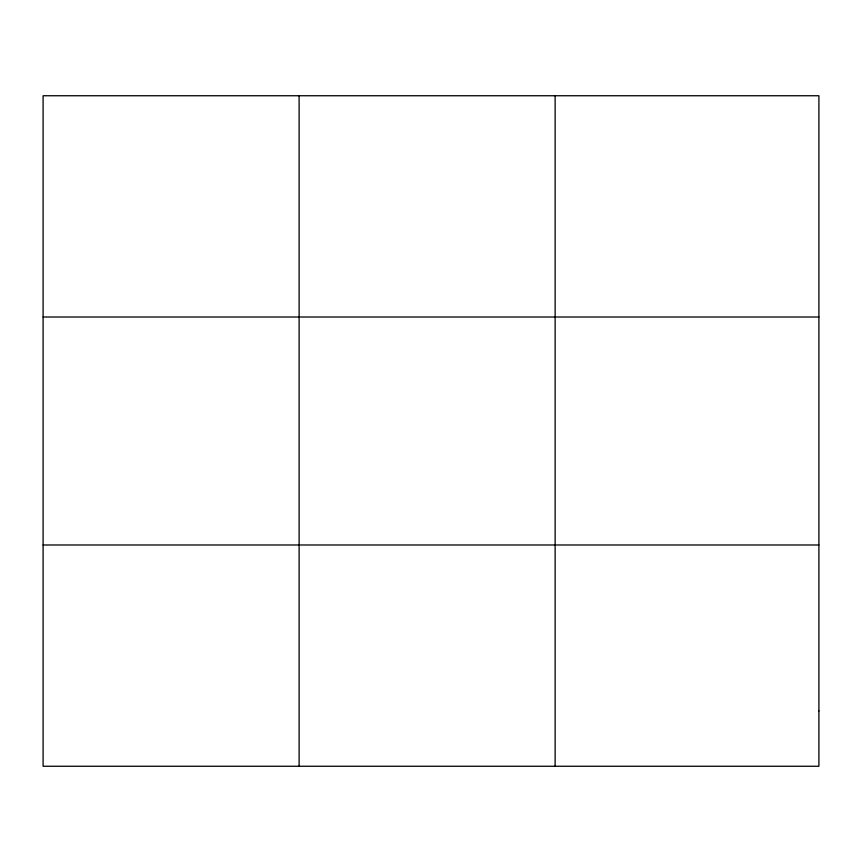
<?xml version="1.0" encoding="UTF-8"?>
<svg xmlns="http://www.w3.org/2000/svg" width="862" height="862" viewBox="0 0 862 862"><rect width="100%" height="100%" fill="white"/><g stroke="black" fill="none" stroke-linecap="round" stroke-linejoin="round"><path stroke-width="1.29" d="M299.114 766.253L299.114 95.747M555.128 766.253L555.128 95.747M43.1 317.011L818.9 317.011M43.1 544.989L818.9 544.989M818.9 710.934L818.9 766.253L43.1 766.253L43.1 95.747L818.9 95.747L818.9 710.934"/></g></svg>
